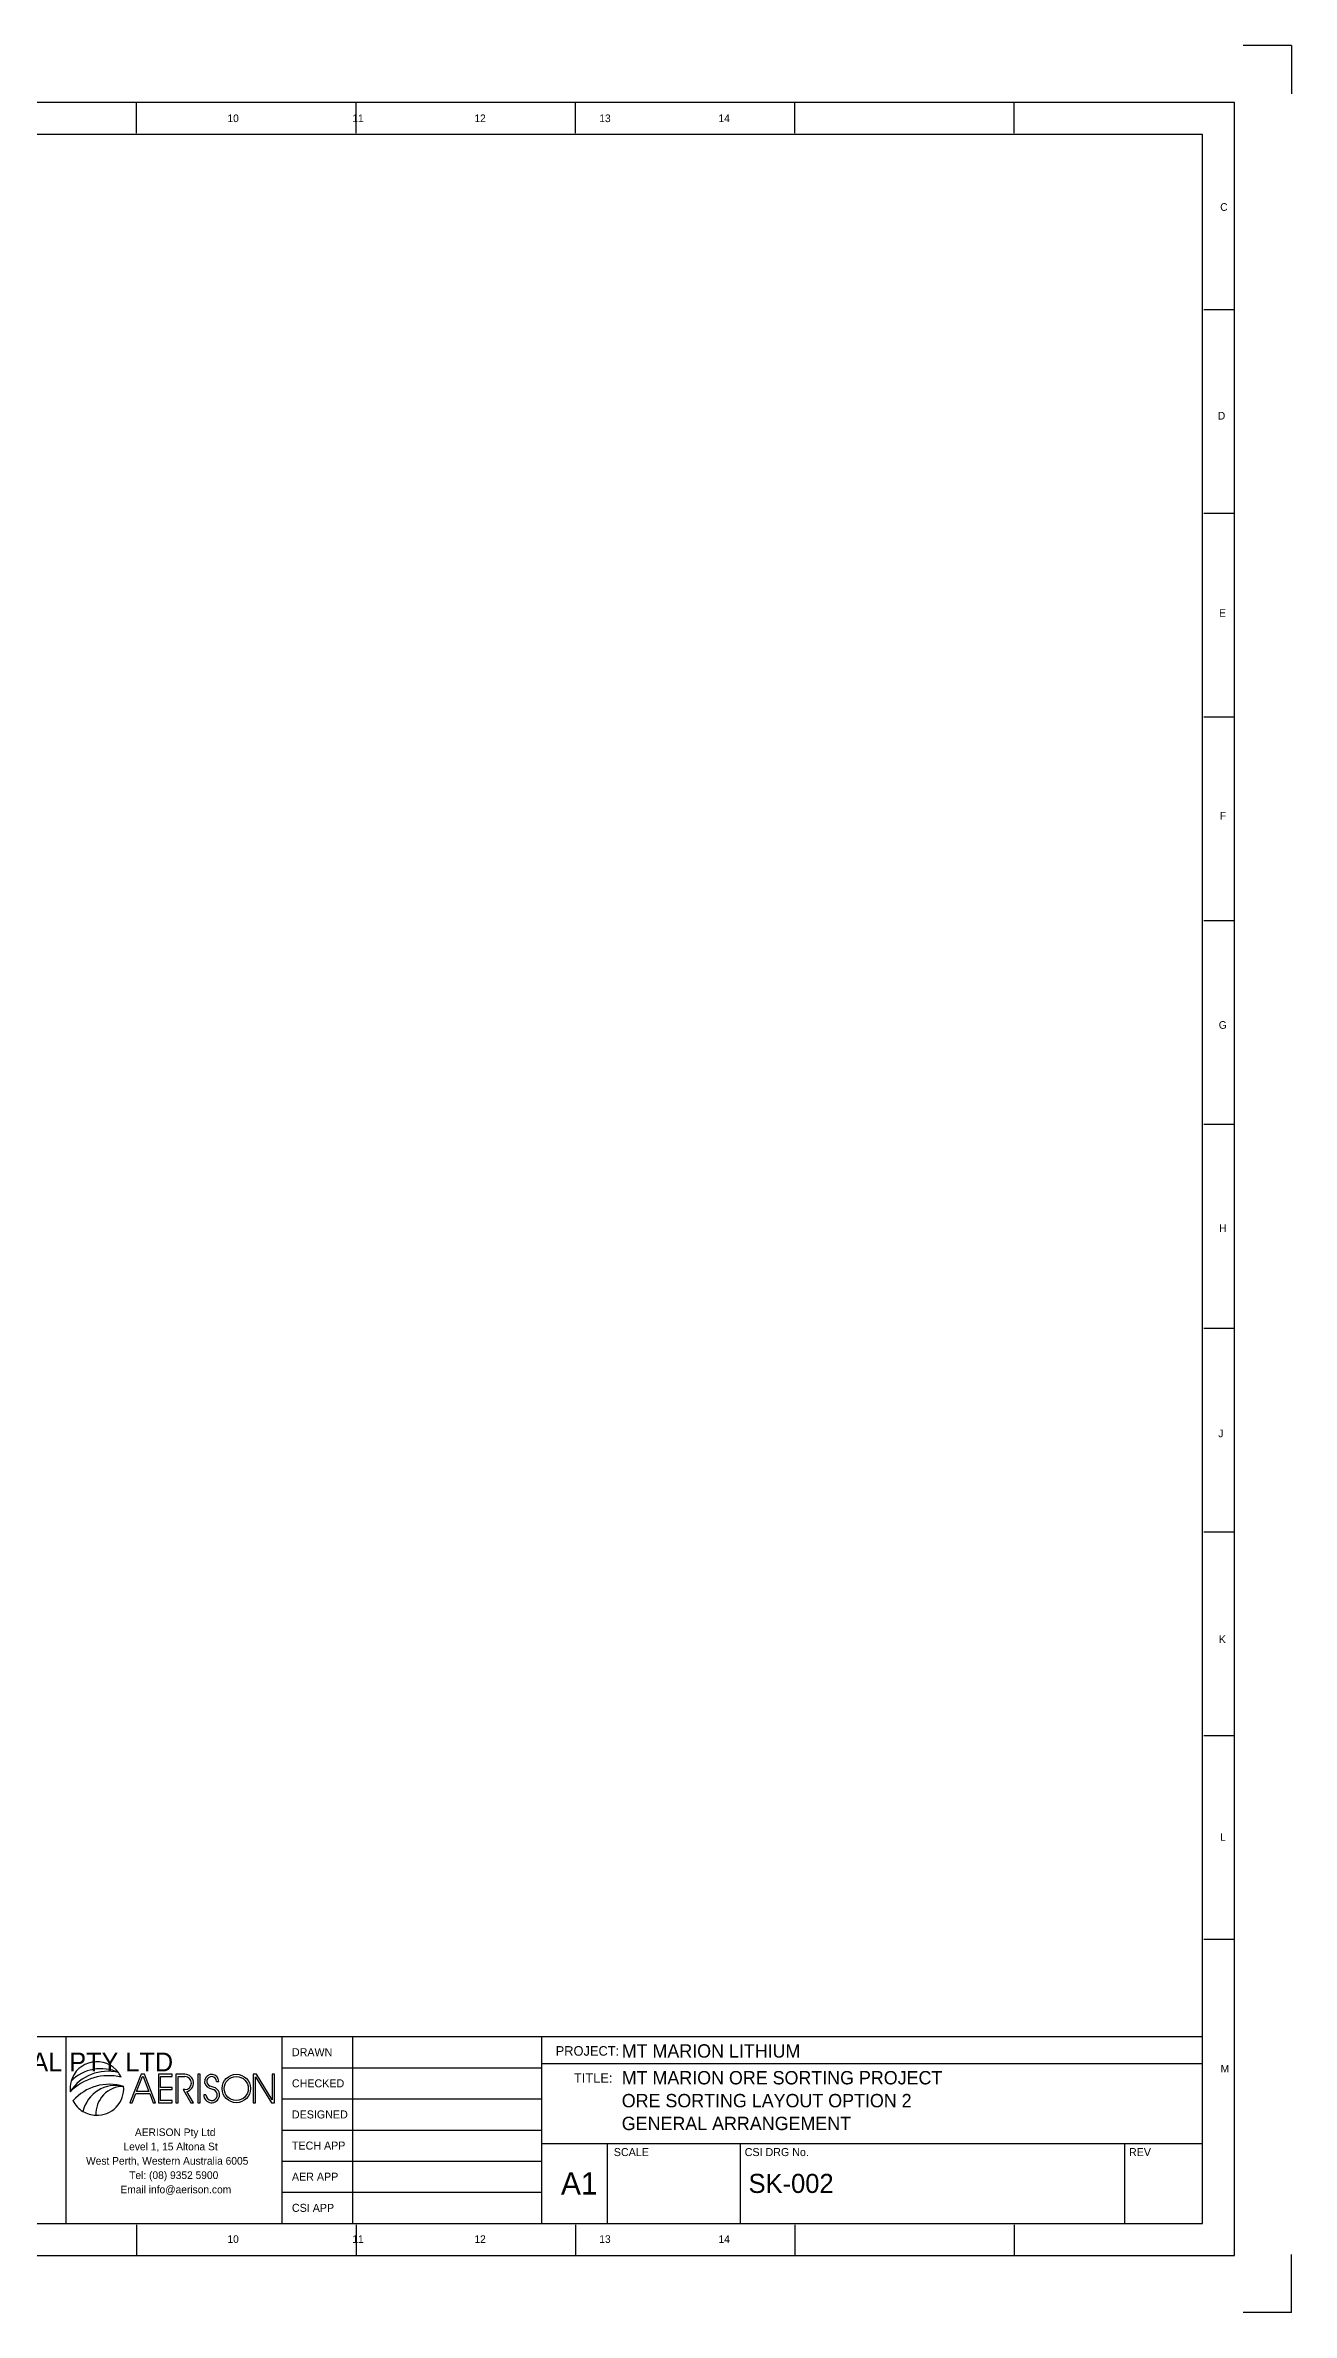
# Model space of a CAD drawing. Extents: x 0 to 841, y 0 to 594.
# Drawn here: x 514 to 841, y 0 to 594 of the extents above; entities that cross this region are included whole.
import ezdxf

# ---------------------------------------------------------------- set-up
doc = ezdxf.new("R2010")
doc.units = 0
for name, color, linetype in [('AER-GE-T50', 7, 'Continuous'), ('Annotation', 7, 'Continuous'), ('BORDER', 7, 'Continuous'), ('Default', 7, 'Continuous'), ('G-ANNO-TTLB', 7, 'Continuous'), ('t25', 7, 'Continuous')]:
    doc.layers.add(name, color=color, linetype=linetype)

msp = doc.modelspace()

# ---------------------------------------------------------------- linework, layer by layer
at = {"layer": 'BORDER'}
for p, q in [((826, 579), (15, 579)), ((538.39, 570.99), (538.39, 579)), ((595.88, 570.99), (595.88, 579)), ((653.37, 570.99), (653.37, 579)), ((710.85, 570.99), (710.85, 579)), ((768.34, 570.99), (768.34, 579)), ((826, 15), (826, 579)), ((817.61, 570.61), (23.39, 570.61)), ((817.61, 23.39), (817.61, 570.61)), ((817.99, 524.79), (826, 524.79)), ((817.99, 471.42), (826, 471.42)), ((817.99, 418.06), (826, 418.06)), ((817.99, 364.69), (826, 364.69)), ((817.99, 311.33), (826, 311.33)), ((817.99, 257.96), (826, 257.96)), ((817.99, 204.6), (826, 204.6)), ((817.99, 151.23), (826, 151.23)), ((817.99, 97.87), (826, 97.87)), ((23.39, 72.31), (817.61, 72.31)), ((519.94, 23.39), (519.94, 72.31)), ((576.53, 23.39), (576.53, 72.31)), ((595.04, 23.39), (595.04, 72.31)), ((644.57, 23.39), (644.57, 72.31)), ((576.53, 64.16), (644.57, 64.16)), ((644.57, 65.3), (817.61, 65.3)), ((576.53, 56), (644.57, 56)), ((576.53, 47.85), (644.57, 47.85)), ((644.57, 44.34), (817.61, 44.34)), ((661.75, 23.39), (661.75, 44.34)), ((696.61, 23.39), (696.61, 44.34)), ((797.28, 23.39), (797.28, 44.34)), ((576.53, 39.7), (644.57, 39.7)), ((576.53, 31.54), (644.57, 31.54)), ((23.39, 23.39), (817.61, 23.39)), ((538.39, 23.01), (538.39, 15)), ((595.88, 23.01), (595.88, 15)), ((653.37, 23.01), (653.37, 15)), ((710.85, 23.01), (710.85, 15)), ((768.34, 23.01), (768.34, 15)), ((15, 15), (826, 15))]:
    msp.add_line(p, q, dxfattribs=at)
at = {"layer": 'G-ANNO-TTLB'}
for p, q in [((841, 594), (828.3, 594)), ((841, 594), (841, 581.3)), ((841, 0), (841, 15.24)), ((841, 0), (828.3, 0))]:
    msp.add_line(p, q, dxfattribs=at)
at = {"layer": 't25'}
for p, q in [((539.56, 62.44), (536.67, 54.99)), ((538.41, 57.95), (539.93, 61.87)), ((540.46, 62.44), (539.56, 62.44)), ((539.93, 61.87), (540.09, 61.87)), ((540.09, 61.87), (541.62, 57.95)), ((543.36, 54.99), (540.46, 62.44)), ((547.69, 62.44), (544.12, 62.44)), ((544.12, 62.44), (544.12, 54.99)), ((544.69, 59), (544.69, 61.87)), ((544.69, 61.87), (547.69, 61.87)), ((547.69, 61.87), (547.69, 62.44)), ((551.03, 62.44), (548.72, 62.44)), ((548.72, 62.44), (548.72, 54.99)), ((549.29, 54.99), (549.29, 61.87)), ((549.29, 61.87), (551.03, 61.87)), ((554.44, 62.44), (554.44, 54.99)), ((555.01, 62.44), (554.44, 62.44)), ((555.01, 54.99), (555.01, 62.44)), ((559.35, 60.58), (559.92, 60.58)), ((568.96, 62.45), (568.96, 54.99)), ((569.81, 62.44), (568.96, 62.45)), ((569.53, 54.99), (569.53, 61.81)), ((569.53, 61.81), (573.73, 54.99)), ((573.93, 55.76), (569.81, 62.44)), ((574.5, 62.44), (573.93, 62.44)), ((573.93, 62.44), (573.93, 55.76)), ((574.5, 54.99), (574.5, 62.44)), ((536.67, 54.99), (537.26, 54.99)), ((537.26, 54.99), (538.19, 57.38)), ((538.19, 57.38), (541.84, 57.38)), ((541.62, 57.95), (538.41, 57.95)), ((541.84, 57.38), (542.77, 54.99)), ((542.77, 54.99), (543.36, 54.99)), ((544.12, 54.99), (547.69, 54.99)), ((547.69, 59), (544.69, 59)), ((544.69, 55.56), (544.69, 58.43)), ((544.69, 58.43), (547.69, 58.43)), ((547.69, 55.56), (544.69, 55.56)), ((547.69, 58.43), (547.69, 59)), ((547.69, 54.99), (547.69, 55.56)), ((548.72, 54.99), (549.29, 54.99)), ((551.03, 58.43), (550.57, 58.43)), ((550.57, 58.43), (552.65, 54.99)), ((553.32, 54.99), (551.55, 57.92)), ((552.65, 54.99), (553.32, 54.99)), ((554.44, 54.99), (555.01, 54.99)), ((556.57, 57.06), (556, 57.06)), ((557.49, 58.81), (558.52, 58.48)), ((558.69, 59.02), (557.67, 59.35)), ((568.96, 54.99), (569.53, 54.99)), ((573.73, 54.99), (574.5, 54.99))]:
    msp.add_line(p, q, dxfattribs=at)
for radius in [3.72, 3.15]:
    msp.add_circle((564.52, 58.72), radius, dxfattribs=at)
for centre, radius, start, end in [((528, 58.72), 7.03, 36.33986, 164.2399), ((528, 58.72), 7.03, 164.2399, 186.84957), ((530.8, 51.62), 11.61, 75.76776, 147.42167), ((530.8, 51.62), 11.61, 75.76776, 147.42167), ((531.08, 47.96), 14.13, 76.54924, 135.40652), ((529.04, 52.97), 10.94, 65.01312, 135.56664), ((529.04, 52.97), 10.94, 65.01312, 135.56664), ((531.32, 46.98), 12.85, 73.31736, 138.27788), ((532.96, 50.63), 8.89, 76.72668, 166.39804), ((532.96, 50.63), 8.89, 76.72668, 166.39804), ((528, 58.72), 7.03, 25.10618, 36.33986), ((551.03, 60.15), 2.29, 283.02635, 90), ((551.03, 60.15), 1.72, 270, 90), ((558.06, 60.58), 1.86, 0, 252.14733), ((558.06, 60.58), 1.29, 0, 252.14733), ((528, 58.72), 7.03, 206.91058, 238.44005), ((535, 51.98), 7.31, 89.99995, 182.30007), ((535, 51.98), 7.31, 89.99995, 182.30007), ((528, 58.72), 7.03, 267.61535, 4.68467), ((558.06, 57.06), 2.06, 180, 72.14733), ((558.06, 57.06), 1.49, 180, 72.14733), ((528, 58.72), 7.03, 238.44005, 267.61535)]:
    msp.add_arc(centre, radius, start, end, dxfattribs=at)

# ---------------------------------------------------------------- texts
at = {"layer": 'AER-GE-T50'}
for s, height, p in [('MT MARION LITHIUM', 3.5, (665.5, 66.81)), ('MT MARION ORE SORTING PROJECT', 3.5, (665.5, 59.8)), ('ORE SORTING LAYOUT OPTION 2', 3.5, (665.5, 53.8)), ('GENERAL ARRANGEMENT', 3.5, (665.5, 47.82)), ('SK-002', 5, (698.71, 31.36))]:
    msp.add_text(s, height=height, dxfattribs=at).set_placement(p)
at = {"layer": 'Annotation'}
for s, p in [('AERISON Pty Ltd', (537.96, 46.27)), ('Level 1, 15 Altona St', (534.96, 42.52)), ('West Perth, Western Australia 6005', (525.16, 38.77)), ('Tel: (08) 9352 5900', (536.46, 35.02)), ('Email info@aerison.com', (534.16, 31.27))]:
    msp.add_text(s, height=2, dxfattribs=at).set_placement(p)
at = {"layer": 'BORDER'}
for s, height, p in [('10                                        11                                       12                                        13                                      14', 2.00139, (562.2, 573.89)), ('C', 2, (822.29, 550.65)), ('D', 2, (821.67, 495.97)), ('E', 2, (821.97, 444.28)), ('F', 2, (822.2, 391.16)), ('G', 2, (821.9, 336.36)), ('H', 2, (822, 283.11)), ('J', 2, (821.78, 229.34)), ('K', 2, (821.96, 175.43)), ('L', 2, (822.26, 123.61)), ('DRAWN', 2.096, (579.09, 67.19)), ('PROJECT:', 2.516, (648.19, 67.31)), ('CHECKED', 2.096, (579.09, 59.03)), ('TITLE:', 2.516, (652.96, 60.21)), ('M', 2, (822.4, 62.92)), ('DESIGNED', 2.096, (579.09, 50.88)), ('TECH APP', 2.096, (579.09, 42.72)), ('SCALE', 2.096, (663.42, 41.02)), ('CSI DRG No.', 2.0964, (697.71, 41.02)), ('REV', 2.096, (798.38, 41.02)), ('AER APP', 2.096, (579.09, 34.57)), ('A1', 5.87, (649.57, 30.93)), ('CSI APP', 2.096, (579.09, 26.41)), ('10                                        11                                       12                                        13                                      14', 2.00139, (562.2, 18.27))]:
    msp.add_text(s, height=height, dxfattribs=at).set_placement(p)
at = {"layer": 'Default'}
msp.add_text('CRUSHING SERVICES INTERNATIONAL PTY LTD', height=4.9468, dxfattribs=at).set_placement((393.59, 63.19))

doc.saveas('drawing.dxf')
